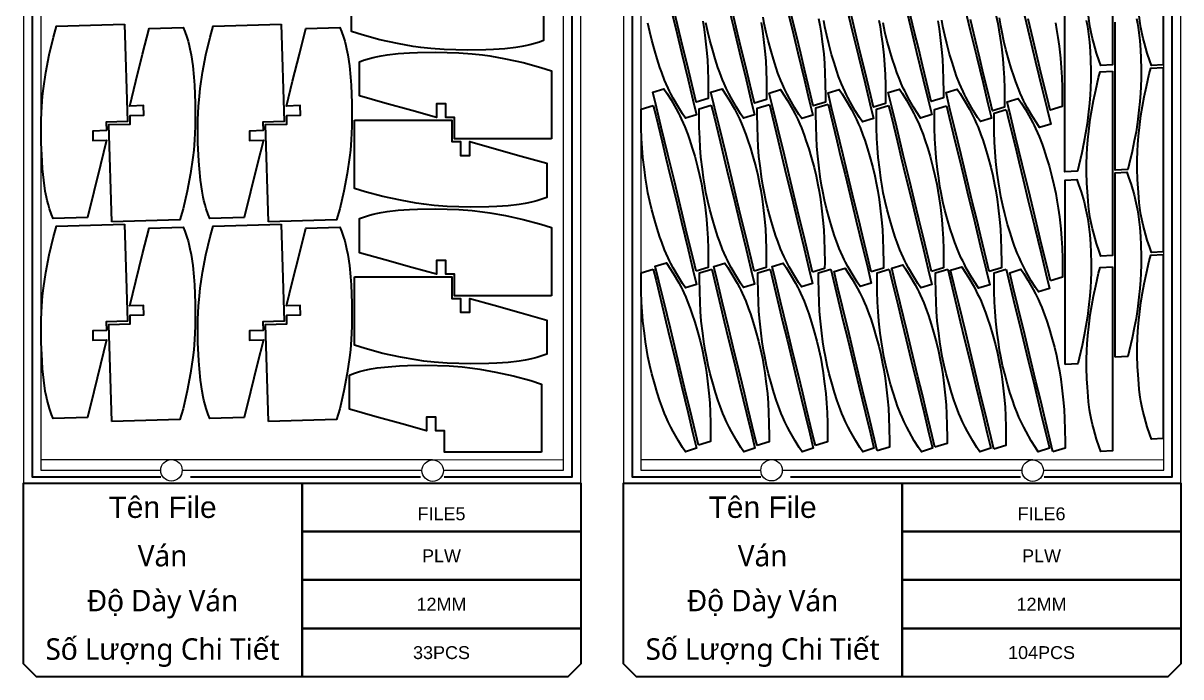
# Model space of a CAD drawing. Header units: millimetres. Extents: x -10628 to 24720, y -21829 to 4032.
# Drawn here: x 13619 to 16320, y -11150 to -9625 of the extents above; entities that cross this region are included whole.
import ezdxf
from ezdxf.enums import TextEntityAlignment as Align
from ezdxf.lldxf.tags import DXFTag

# ---------------------------------------------------------------- set-up
doc = ezdxf.new("R2010")
doc.units = ezdxf.units.MM
doc.layers.add('layer chu', color=7, linetype='Continuous', lineweight=9)
doc.layers.add('layer khung van cnc', color=7, linetype='Continuous', lineweight=25, true_color=0xfbf59b)
doc.layers.add('layer mau', color=7, linetype='Continuous')
doc.styles.add('Text Dim', font='arial.ttf')
tags = doc.linetypes.add('DATTRANHVAKEPVAN', pattern='A,32.156035,-1.521322,["DAT TRÁNH VA CHẠM KẸP VÁN",Text Dim,S=2.23494,R=0,X=0,Y=-0.877209],-47.8264', length=81.503757).pattern_tags.tags
tags[6] = DXFTag(74, 10)
tags = doc.linetypes.add('KVVIENMAY', pattern='A,46.311228,-10.280676,["KV VIỀN MÁY",Text Dim,S=10.028098,R=0,X=0,Y=-4.346144],-100.988212', length=157.580116).pattern_tags.tags
tags[6] = DXFTag(74, 10)

# ---------------------------------------------------------------- blocks, each defined once
blk = doc.blocks.new('khung van cnc')
at = {"color": 2, "linetype": 'DATTRANHVAKEPVAN', "lineweight": 5}
for p, q in [((-1453, -44.4), (-1148, -44.4)), ((-1148, -44.4), (-538.7, -44.4)), ((-539.1, -45.3), (-233, -44.4))]:
    blk.add_line(p, q, dxfattribs=at)
at = {"color": 250, "lineweight": 5}
blk.add_line((-1494.1, -99.4), (-193, -99.4), dxfattribs=at)
at = {"lineweight": 5}
blk.add_lwpolyline([(-193, -99.4), (-193, 2370.6), (-223, 2400.6), (-1463, 2400.6), (-1493, 2370.6), (-1493, -99.4)], close=True, dxfattribs=at)
at = {"color": 1, "linetype": 'KVVIENMAY'}
for points in [[(-511.9, -84.4), (-213, -84.4), (-213, 2370.6), (-228, 2385.6), (-1458, 2385.6), (-1473, 2370.6), (-1473, -84.4), (-1172.8, -84.4)], [(-1104, -84.4), (-567.2, -84.4)]]:
    blk.add_lwpolyline(points, dxfattribs=at)
at = {"lineweight": 5}
for points in [[(-513.5, -69.4), (-233, -69.4), (-233, 2370.6), (-1453, 2370.6), (-1453, -69.4), (-1173, -69.4)], [(-1123, -69.4), (-563.5, -69.4)]]:
    blk.add_lwpolyline(points, dxfattribs=at)
blk.add_lwpolyline([(-843, -551.3), (-1463, -551.3), (-1493, -521.3), (-1493, -99.4), (-843, -99.4)], close=True)
for centre in [(-1148, -69.4), (-538.5, -70.2)]:
    blk.add_circle(centre, 25, dxfattribs=at)
at = {"layer": 'layer mau'}
for points in [[(-843, -99.4), (-193, -99.4), (-193, -212.4), (-843, -212.4)], [(-843, -212.4), (-193, -212.4), (-193, -325.3), (-843, -325.3)], [(-843, -325.3), (-193, -325.3), (-193, -438.3), (-843, -438.3)], [(-843, -438.3), (-193, -438.3), (-193, -521.2), (-223, -551.2), (-843, -551.2)]]:
    blk.add_lwpolyline(points, close=True, dxfattribs=at)
at = {"color": 254, "lineweight": 5, "char_height": 50, "width": 647.53, "attachment_point": 5}
for s, insert in [('{\\fArial|b0|i0|c163|p34;Tên File}', (-1168.8, -155.9)), ('{\\fYu Gothic UI Semilight|b0|i0|c128|p34;Ván}', (-1168.8, -268.9)), ('{\\fYu Gothic UI Semilight|b0|i0|c128|p34;Đ\\fArial|b0|i0|c163|p34;ộ\\fYu Gothic UI Semilight|b0|i0|c128|p34; Dày Ván}', (-1168.8, -381.8)), ('{\\fYu Gothic UI Semilight|b0|i0|c128|p34;S\\fArial|b0|i0|c163|p34;ố\\fYu Gothic UI Semilight|b0|i0|c128|p34; L\\fArial|b0|i0|c163|p34;ượ\\fYu Gothic UI Semilight|b0|i0|c128|p34;ng Chi Ti\\fArial|b0|i0|c163|p34;ế\\fYu Gothic UI Semilight|b0|i0|c128|p34;t}', (-1168.8, -494.8))]:
    blk.add_mtext(s, dxfattribs=dict(at, insert=insert))
at = {"layer": 'layer mau'}
for tag, p in [('ÁGF', (-518, -155.9)), ('TENFILE', (-518, -268.9)), ('TENFILE', (-518, -381.8)), ('TENFILE', (-518, -494.8))]:
    blk.add_attdef(tag, text='', height=30, dxfattribs=at).set_placement(p, align=Align.MIDDLE_CENTER)

msp = doc.modelspace()

# ---------------------------------------------------------------- linework, layer by layer
for points in [[(14833.153, -9585.614), (14833.153, -9665.214), (14823.759, -9668.821), (14810.073, -9673.239), (14800.875, -9675.694), (14790.476, -9678.049), (14782.642, -9679.594), (14768.875, -9681.85), (14743.162, -9684.803), (14716.628, -9686.574), (14698.167, -9687.375), (14655.559, -9688.146), (14600.996, -9686.513), (14570.534, -9684.157), (14546.53, -9681.425), (14528.957, -9678.892), (14492.147, -9672.142), (14451.039, -9663.433), (14409.811, -9652.371), (14384.916, -9644.304), (14384.916, -9485.252)], [(15128.909, -9585.011), (15140.765, -9634.072), (15155.071, -9693.27), (15170.455, -9756.926), (15181.803, -9803.882), (15190.209, -9838.667), (15164.223, -9846.567), (15157.611, -9836.551), (15147.659, -9820.899), (15135.601, -9799.719), (15130.253, -9789.495), (15127.145, -9783.224), (15123.912, -9776.606), (15119.15, -9766.208), (15115.514, -9757.696), (15108.81, -9740.265), (15104.637, -9728.231), (15098.166, -9708.095), (15092.556, -9689.236), (15085.791, -9664.576), (15081.079, -9645.152), (15076.826, -9624.666)], [(15264.255, -9584.693), (15276.112, -9633.754), (15290.418, -9692.951), (15305.801, -9756.608), (15317.149, -9803.563), (15325.555, -9838.349), (15299.569, -9846.249), (15292.957, -9836.232), (15283.005, -9820.581), (15270.947, -9799.4), (15265.599, -9789.177), (15262.491, -9782.905), (15259.258, -9776.287), (15254.496, -9765.889), (15250.86, -9757.377), (15244.156, -9739.947), (15239.983, -9727.913), (15233.512, -9707.777), (15227.902, -9688.918), (15221.137, -9664.257), (15216.425, -9644.834), (15212.172, -9624.348)], [(15400.215, -9586.058), (15412.071, -9635.118), (15426.377, -9694.316), (15441.761, -9757.973), (15453.109, -9804.928), (15461.515, -9839.714), (15435.529, -9847.614), (15428.916, -9837.597), (15418.965, -9821.946), (15406.907, -9800.765), (15401.559, -9790.542), (15398.451, -9784.27), (15395.218, -9777.652), (15390.456, -9767.254), (15386.82, -9758.742), (15380.116, -9741.312), (15375.943, -9729.278), (15369.472, -9709.142), (15363.862, -9690.282), (15357.097, -9665.622), (15352.385, -9646.199), (15348.132, -9625.713), (15345.373, -9610.631)], [(15677.524, -9584.523), (15689.38, -9633.583), (15703.686, -9692.781), (15719.069, -9756.437), (15730.417, -9803.393), (15738.824, -9838.179), (15712.838, -9846.078), (15706.225, -9836.062), (15696.273, -9820.411), (15684.216, -9799.23), (15678.868, -9789.007), (15675.759, -9782.735), (15672.527, -9776.117), (15667.765, -9765.719), (15664.129, -9757.207), (15657.424, -9739.776), (15653.252, -9727.743), (15646.78, -9707.607), (15641.17, -9688.747), (15634.406, -9664.087), (15629.693, -9644.664), (15625.441, -9624.178)], [(16099.245, -9617.819), (16101.43, -9629.045), (16102.963, -9638.173), (16105.383, -9656.691), (16106.61, -9669.368), (16108.167, -9690.461), (16109.188, -9710.111), (16109.967, -9735.67), (16109.982, -9755.657), (16109.301, -9776.569), (16108.438, -9791.877), (16106.824, -9811.212), (16104.735, -9831.513), (16101.318, -9859.379), (16097.801, -9881.692), (16093.85, -9903.237), (16088.787, -9927.545), (16081.899, -9956.941), (16078.694, -9969.919), (16049.333, -9971.62), (16049.337, -9944.446), (16049.345, -9884.17), (16049.35, -9846.284), (16049.356, -9802.872), (16049.363, -9752.399), (16049.371, -9691.497), (16049.38, -9626.008), (16049.387, -9577.7)], [(16160.779, -9572.572), (16160.77, -9638.061), (16160.764, -9686.368), (16160.759, -9722.155), (16133.644, -9723.726), (16129.571, -9712.436), (16123.577, -9694.884), (16116.835, -9671.463), (16114.04, -9660.269), (16112.492, -9653.442), (16110.906, -9646.25), (16108.721, -9635.024), (16107.187, -9625.896), (16104.768, -9607.378)], [(16279.028, -9572.572), (16279.019, -9638.061), (16279.012, -9686.368), (16279.008, -9722.155), (16251.893, -9723.726), (16247.82, -9712.436), (16241.826, -9694.884), (16235.084, -9671.463), (16232.289, -9660.269), (16230.741, -9653.442), (16229.155, -9646.25), (16226.97, -9635.024), (16225.436, -9625.896), (16223.017, -9607.378)], [(15204.594, -9620.29), (15207.57, -9639.462), (15210.311, -9659.686), (15213.539, -9687.575), (15215.365, -9710.089), (15216.588, -9731.96), (15217.381, -9756.776), (15217.595, -9786.968), (15217.53, -9800.336), (15189.391, -9808.89), (15183.008, -9782.476), (15168.849, -9723.887), (15159.949, -9687.061), (15149.752, -9644.863), (15137.896, -9595.802)], [(15340.725, -9623.22), (15343.701, -9642.393), (15346.442, -9662.617), (15349.67, -9690.505), (15351.496, -9713.02), (15352.72, -9734.89), (15353.512, -9759.707), (15353.726, -9789.898), (15353.661, -9803.266), (15325.523, -9811.82), (15319.139, -9785.407), (15304.98, -9726.818), (15296.081, -9689.991), (15285.883, -9647.794), (15274.027, -9598.733)], [(15475.029, -9614.067), (15477.788, -9629.149), (15480.764, -9648.322), (15483.505, -9668.546), (15486.733, -9696.434), (15488.559, -9718.948), (15489.782, -9740.819), (15490.575, -9765.636), (15490.789, -9795.827), (15490.724, -9809.195), (15462.585, -9817.749), (15456.202, -9791.336), (15442.043, -9732.746), (15433.144, -9695.92), (15422.946, -9653.723), (15411.09, -9604.662)], [(15541.651, -9593.683), (15553.508, -9642.743), (15567.814, -9701.941), (15583.197, -9765.598), (15594.545, -9812.553), (15602.951, -9847.339), (15576.966, -9855.239), (15570.353, -9845.222), (15560.401, -9829.571), (15548.344, -9808.39), (15542.996, -9798.167), (15539.887, -9791.895), (15536.654, -9785.277), (15531.893, -9774.879), (15528.256, -9766.367), (15521.552, -9748.937), (15517.38, -9736.903), (15510.908, -9716.767), (15505.298, -9697.908), (15498.533, -9673.247), (15493.821, -9653.824), (15489.568, -9633.338), (15486.809, -9618.256)], [(15615.442, -9617.46), (15618.202, -9632.542), (15621.177, -9651.714), (15623.918, -9671.938), (15627.146, -9699.826), (15628.972, -9722.341), (15630.196, -9744.211), (15630.988, -9769.028), (15631.202, -9799.219), (15631.137, -9812.587), (15602.999, -9821.141), (15596.616, -9794.728), (15582.457, -9736.139), (15573.557, -9699.312), (15563.359, -9657.115), (15551.503, -9608.054)], [(15753.028, -9619.056), (15756.004, -9638.229), (15758.745, -9658.453), (15761.973, -9686.341), (15763.799, -9708.855), (15765.023, -9730.726), (15765.815, -9755.542), (15766.029, -9785.734), (15765.964, -9799.102), (15737.826, -9807.656), (15731.442, -9781.242), (15717.283, -9722.653), (15708.384, -9685.827), (15698.186, -9643.629), (15686.33, -9594.569)], [(15817, -9593.01), (15828.856, -9642.07), (15843.162, -9701.268), (15858.546, -9764.925), (15869.894, -9811.88), (15878.3, -9846.666), (15852.314, -9854.566), (15845.702, -9844.549), (15835.75, -9828.898), (15823.692, -9807.717), (15818.344, -9797.494), (15815.236, -9791.222), (15812.003, -9784.604), (15807.241, -9774.206), (15803.605, -9765.694), (15796.901, -9748.264), (15792.728, -9736.23), (15786.257, -9716.094), (15780.647, -9697.234), (15773.882, -9672.574), (15769.17, -9653.151), (15764.917, -9632.665), (15762.158, -9617.583)], [(15888.654, -9605.056), (15892.907, -9625.542), (15895.666, -9640.624), (15898.642, -9659.797), (15901.383, -9680.021), (15904.611, -9707.909), (15906.437, -9730.423), (15907.661, -9752.294), (15908.453, -9777.11), (15908.667, -9807.302), (15908.602, -9820.67), (15880.463, -9829.224), (15874.08, -9802.81), (15859.921, -9744.221), (15851.022, -9707.395), (15840.824, -9665.197), (15828.968, -9616.137)], [(15955.091, -9606.648), (15966.947, -9655.708), (15981.253, -9714.906), (15996.637, -9778.563), (16007.985, -9825.518), (16016.391, -9860.304), (15990.405, -9868.204), (15983.793, -9858.187), (15973.841, -9842.536), (15961.783, -9821.355), (15956.435, -9811.132), (15953.327, -9804.86), (15950.094, -9798.242), (15945.332, -9787.844), (15941.696, -9779.332), (15934.992, -9761.902), (15930.819, -9749.868), (15924.348, -9729.732), (15918.738, -9710.872), (15911.973, -9686.212), (15907.261, -9666.789), (15903.008, -9646.303), (15900.249, -9631.221), (15897.273, -9612.048)], [(16027.396, -9624.275), (16030.155, -9639.357), (16033.131, -9658.53), (16035.872, -9678.754), (16039.1, -9706.642), (16040.926, -9729.156), (16042.15, -9751.027), (16042.942, -9775.843), (16043.156, -9806.035), (16043.091, -9819.403), (16014.952, -9827.957), (16008.569, -9801.544), (15994.41, -9742.954), (15985.511, -9706.128), (15975.313, -9663.931), (15963.457, -9614.87)], [(16216.896, -9614.262), (16219.081, -9625.488), (16220.614, -9634.616), (16223.034, -9653.134), (16224.261, -9665.812), (16225.819, -9686.905), (16226.839, -9706.554), (16227.618, -9732.114), (16227.634, -9752.101), (16226.952, -9773.012), (16226.089, -9788.32), (16224.475, -9807.655), (16222.386, -9827.957), (16218.969, -9855.822), (16215.452, -9878.135), (16211.501, -9899.681), (16206.438, -9923.988), (16199.55, -9953.384), (16196.345, -9966.363), (16166.985, -9968.063), (16166.988, -9940.89), (16166.997, -9880.614), (16167.002, -9842.727), (16167.008, -9799.315), (16167.015, -9748.842), (16167.023, -9687.94), (16167.032, -9622.451)]]:
    msp.add_lwpolyline(points)
for points in [[(13855.775, -9627.427), (13862.557, -9854.079), (13812.58, -9855.574), (13813.178, -9875.565), (13781.192, -9876.522), (13781.85, -9898.513), (13813.836, -9897.555), (13799.487, -9955.279), (13783.736, -10018.639), (13768.864, -10078.466), (13689.3, -10080.847), (13685.413, -10071.564), (13680.588, -10058.017), (13677.859, -10048.896), (13675.194, -10038.573), (13673.416, -10030.788), (13670.748, -10017.094), (13667.027, -9991.481), (13664.464, -9965.012), (13663.111, -9946.584), (13661.067, -9904.017), (13661.066, -9849.43), (13662.511, -9818.912), (13664.523, -9794.837), (13666.53, -9777.195), (13672.175, -9740.2), (13679.652, -9698.85), (13689.475, -9657.31), (13696.794, -9632.184)], [(13825.756, -10088.237), (13818.975, -9861.586), (13868.952, -9860.09), (13868.354, -9840.099), (13900.34, -9839.142), (13899.682, -9817.152), (13867.696, -9818.109), (13882.045, -9760.386), (13897.796, -9697.026), (13912.668, -9637.198), (13992.232, -9634.818), (13996.119, -9644.1), (14000.944, -9657.647), (14003.673, -9666.768), (14006.338, -9677.092), (14008.116, -9684.877), (14010.784, -9698.57), (14014.505, -9724.183), (14017.068, -9750.652), (14018.421, -9769.081), (14020.465, -9811.647), (14020.466, -9866.234), (14019.021, -9896.753), (14017.009, -9920.828), (14015.002, -9938.469), (14009.357, -9975.465), (14001.88, -10016.815), (13992.057, -10058.354), (13984.738, -10083.48)], [(14221.375, -9627.427), (14228.156, -9854.079), (14178.179, -9855.574), (14178.777, -9875.565), (14146.791, -9876.522), (14147.449, -9898.513), (14179.435, -9897.555), (14165.086, -9955.279), (14149.336, -10018.639), (14134.464, -10078.466), (14054.899, -10080.847), (14051.012, -10071.564), (14046.187, -10058.017), (14043.458, -10048.896), (14040.793, -10038.573), (14039.015, -10030.788), (14036.348, -10017.094), (14032.627, -9991.481), (14030.063, -9965.012), (14028.71, -9946.584), (14026.666, -9904.017), (14026.666, -9849.43), (14028.11, -9818.912), (14030.122, -9794.837), (14032.129, -9777.195), (14037.775, -9740.2), (14045.251, -9698.85), (14055.074, -9657.31), (14062.394, -9632.184)], [(14191.356, -10088.237), (14184.574, -9861.586), (14234.552, -9860.09), (14233.953, -9840.099), (14265.939, -9839.142), (14265.281, -9817.152), (14233.296, -9818.109), (14247.645, -9760.386), (14263.395, -9697.026), (14278.267, -9637.198), (14357.831, -9634.818), (14361.718, -9644.1), (14366.543, -9657.647), (14369.272, -9666.768), (14371.937, -9677.092), (14373.716, -9684.877), (14376.383, -9698.57), (14380.104, -9724.183), (14382.667, -9750.652), (14384.02, -9769.081), (14386.065, -9811.647), (14386.065, -9866.234), (14384.62, -9896.753), (14382.608, -9920.828), (14380.601, -9938.469), (14374.956, -9975.465), (14367.479, -10016.815), (14357.656, -10058.354), (14350.337, -10083.48)], [(14851.971, -9895.022), (14625.218, -9895.022), (14625.218, -9845.022), (14605.218, -9845.022), (14605.218, -9813.022), (14583.218, -9813.022), (14583.218, -9845.022), (14525.95, -9828.953), (14463.089, -9811.314), (14403.733, -9794.66), (14403.733, -9715.06), (14413.128, -9711.452), (14426.813, -9707.035), (14436.012, -9704.579), (14446.41, -9702.224), (14454.245, -9700.68), (14468.012, -9698.423), (14493.725, -9695.47), (14520.259, -9693.7), (14538.719, -9692.898), (14581.328, -9692.128), (14635.891, -9693.76), (14666.353, -9696.117), (14690.357, -9698.848), (14707.93, -9701.382), (14744.74, -9708.131), (14785.848, -9716.841), (14827.075, -9727.902), (14851.971, -9735.969)], [(16160.816, -9736.801), (16160.812, -9763.975), (16160.804, -9824.25), (16160.799, -9862.137), (16160.793, -9905.549), (16160.786, -9956.022), (16160.778, -10016.924), (16160.769, -10082.413), (16160.762, -10130.72), (16160.757, -10166.507), (16133.643, -10168.078), (16129.57, -10156.788), (16123.576, -10139.236), (16116.834, -10115.815), (16114.038, -10104.621), (16112.491, -10097.794), (16110.905, -10090.602), (16108.72, -10079.376), (16107.186, -10070.248), (16104.767, -10051.73), (16103.539, -10039.052), (16101.982, -10017.96), (16100.961, -9998.31), (16100.182, -9972.751), (16100.167, -9952.764), (16100.849, -9931.852), (16101.711, -9916.544), (16103.325, -9897.209), (16105.414, -9876.908), (16108.832, -9849.042), (16112.349, -9826.729), (16116.3, -9805.184), (16121.362, -9780.876), (16128.25, -9751.48), (16131.455, -9738.502)], [(16279.066, -9728.362), (16279.062, -9755.536), (16279.054, -9815.812), (16279.049, -9853.698), (16279.043, -9897.111), (16279.036, -9947.584), (16279.028, -10008.485), (16279.019, -10073.975), (16279.012, -10122.282), (16279.008, -10158.069), (16251.893, -10159.64), (16247.82, -10148.35), (16241.826, -10130.798), (16235.084, -10107.377), (16232.289, -10096.183), (16230.741, -10089.356), (16229.155, -10082.163), (16226.97, -10070.938), (16225.436, -10061.81), (16223.017, -10043.291), (16221.789, -10030.614), (16220.232, -10009.521), (16219.212, -9989.871), (16218.433, -9964.312), (16218.417, -9944.325), (16219.099, -9923.414), (16219.962, -9908.106), (16221.575, -9888.771), (16223.664, -9868.469), (16227.082, -9840.603), (16230.599, -9818.291), (16234.55, -9796.745), (16239.612, -9772.438), (16246.5, -9743.042), (16249.705, -9730.063)], [(15189.115, -10203.6), (15182.731, -10177.187), (15168.572, -10118.597), (15159.673, -10081.771), (15149.475, -10039.573), (15137.619, -9990.513), (15123.313, -9931.315), (15107.929, -9867.659), (15096.582, -9820.703), (15088.175, -9785.917), (15114.161, -9778.018), (15120.774, -9788.034), (15130.725, -9803.685), (15142.783, -9824.866), (15148.131, -9835.089), (15151.239, -9841.361), (15154.472, -9847.979), (15159.234, -9858.377), (15162.87, -9866.889), (15169.574, -9884.32), (15173.747, -9896.353), (15180.218, -9916.489), (15185.828, -9935.349), (15192.593, -9960.009), (15197.305, -9979.432), (15201.558, -9999.918), (15204.317, -10015), (15207.293, -10034.173), (15210.034, -10054.397), (15213.262, -10082.285), (15215.088, -10104.799), (15216.312, -10126.67), (15217.104, -10151.486), (15217.318, -10181.678), (15217.253, -10195.046)], [(15324.737, -10203.768), (15318.354, -10177.354), (15304.195, -10118.765), (15295.296, -10081.939), (15285.098, -10039.741), (15273.242, -9990.681), (15258.936, -9931.483), (15243.552, -9867.826), (15232.204, -9820.871), (15223.798, -9786.085), (15249.784, -9778.185), (15256.397, -9788.202), (15266.348, -9803.853), (15278.406, -9825.034), (15283.754, -9835.257), (15286.862, -9841.529), (15290.095, -9848.147), (15294.857, -9858.545), (15298.493, -9867.057), (15305.197, -9884.487), (15309.37, -9896.521), (15315.841, -9916.657), (15321.451, -9935.517), (15328.216, -9960.177), (15332.928, -9979.6), (15337.181, -10000.086), (15339.94, -10015.168), (15342.916, -10034.341), (15345.657, -10054.565), (15348.885, -10082.453), (15350.711, -10104.967), (15351.935, -10126.838), (15352.727, -10151.654), (15352.941, -10181.846), (15352.876, -10195.214)], [(15460.86, -10205.418), (15454.477, -10179.005), (15440.318, -10120.415), (15431.418, -10083.589), (15421.22, -10041.391), (15409.364, -9992.331), (15395.058, -9933.133), (15379.674, -9869.477), (15368.327, -9822.521), (15359.92, -9787.735), (15385.906, -9779.836), (15392.519, -9789.852), (15402.47, -9805.504), (15414.528, -9826.684), (15419.876, -9836.907), (15422.985, -9843.179), (15426.217, -9849.797), (15430.979, -9860.195), (15434.615, -9868.707), (15441.319, -9886.138), (15445.492, -9898.171), (15451.963, -9918.307), (15457.574, -9937.167), (15464.338, -9961.827), (15469.051, -9981.25), (15473.303, -10001.736), (15476.062, -10016.818), (15479.038, -10035.991), (15481.779, -10056.215), (15485.007, -10084.103), (15486.833, -10106.617), (15488.057, -10128.488), (15488.849, -10153.304), (15489.063, -10183.496), (15488.998, -10196.864)], [(15597.879, -10205.285), (15591.496, -10178.872), (15577.337, -10120.282), (15568.438, -10083.456), (15558.24, -10041.259), (15546.384, -9992.198), (15532.078, -9933), (15516.694, -9869.344), (15505.346, -9822.388), (15496.94, -9787.602), (15522.926, -9779.703), (15529.539, -9789.719), (15539.49, -9805.371), (15551.548, -9826.551), (15556.896, -9836.774), (15560.004, -9843.046), (15563.237, -9849.664), (15567.999, -9860.062), (15571.635, -9868.574), (15578.339, -9886.005), (15582.512, -9898.039), (15588.983, -9918.174), (15594.593, -9937.034), (15601.358, -9961.694), (15606.07, -9981.118), (15610.323, -10001.603), (15613.082, -10016.685), (15616.058, -10035.858), (15618.799, -10056.082), (15622.027, -10083.97), (15623.853, -10106.484), (15625.077, -10128.355), (15625.869, -10153.171), (15626.083, -10183.363), (15626.018, -10196.731)], [(15738.26, -10204.044), (15731.877, -10177.631), (15717.718, -10119.042), (15708.818, -10082.215), (15698.62, -10040.018), (15686.764, -9990.957), (15672.458, -9931.759), (15657.075, -9868.103), (15645.727, -9821.147), (15637.321, -9786.361), (15663.306, -9778.462), (15669.919, -9788.478), (15679.871, -9804.13), (15691.928, -9825.31), (15697.276, -9835.533), (15700.385, -9841.805), (15703.617, -9848.423), (15708.379, -9858.821), (15712.015, -9867.333), (15718.72, -9884.764), (15722.892, -9896.798), (15729.364, -9916.933), (15734.974, -9935.793), (15741.738, -9960.453), (15746.451, -9979.877), (15750.703, -10000.363), (15753.463, -10015.444), (15756.439, -10034.617), (15759.18, -10054.841), (15762.407, -10082.729), (15764.233, -10105.243), (15765.457, -10127.114), (15766.249, -10151.931), (15766.463, -10182.122), (15766.399, -10195.49)], [(15873.174, -10204.517), (15866.791, -10178.104), (15852.632, -10119.515), (15843.733, -10082.688), (15833.535, -10040.491), (15821.679, -9991.43), (15807.373, -9932.232), (15791.989, -9868.576), (15780.641, -9821.62), (15772.235, -9786.835), (15798.221, -9778.935), (15804.833, -9788.951), (15814.785, -9804.603), (15826.843, -9825.783), (15832.191, -9836.007), (15835.299, -9842.278), (15838.532, -9848.896), (15843.294, -9859.294), (15846.93, -9867.806), (15853.634, -9885.237), (15857.807, -9897.271), (15864.278, -9917.407), (15869.888, -9936.266), (15876.653, -9960.926), (15881.365, -9980.35), (15885.618, -10000.836), (15888.377, -10015.917), (15891.353, -10035.09), (15894.094, -10055.314), (15897.322, -10083.202), (15899.148, -10105.717), (15900.371, -10127.587), (15901.164, -10152.404), (15901.378, -10182.595), (15901.313, -10195.963)], [(16015.812, -10226.142), (16009.429, -10199.728), (15995.27, -10141.139), (15986.37, -10104.313), (15976.172, -10062.115), (15964.316, -10013.055), (15950.01, -9953.857), (15934.626, -9890.2), (15923.279, -9843.245), (15914.872, -9808.459), (15940.858, -9800.559), (15947.471, -9810.576), (15957.423, -9826.227), (15969.48, -9847.408), (15974.828, -9857.631), (15977.937, -9863.903), (15981.169, -9870.521), (15985.931, -9880.919), (15989.567, -9889.431), (15996.271, -9906.861), (16000.444, -9918.895), (16006.915, -9939.031), (16012.526, -9957.891), (16019.29, -9982.551), (16024.003, -10001.974), (16028.255, -10022.46), (16031.015, -10037.542), (16033.99, -10056.715), (16036.732, -10076.939), (16039.959, -10104.827), (16041.785, -10127.341), (16043.009, -10149.212), (16043.801, -10174.028), (16044.015, -10204.22), (16043.95, -10217.588)], [(15089.27, -9816.84), (15095.653, -9843.254), (15109.812, -9901.843), (15118.711, -9938.669), (15128.909, -9980.867), (15140.765, -10029.928), (15155.071, -10089.125), (15170.455, -10152.782), (15181.803, -10199.738), (15190.209, -10234.523), (15164.223, -10242.423), (15157.611, -10232.407), (15147.659, -10216.755), (15135.601, -10195.575), (15130.253, -10185.351), (15127.145, -10179.079), (15123.912, -10172.461), (15119.15, -10162.063), (15115.514, -10153.551), (15108.81, -10136.121), (15104.637, -10124.087), (15098.166, -10103.951), (15092.556, -10085.092), (15085.791, -10060.432), (15081.079, -10041.008), (15076.826, -10020.522), (15074.067, -10005.44), (15071.091, -9986.268), (15068.35, -9966.044), (15065.122, -9938.155), (15063.296, -9915.641), (15062.073, -9893.77), (15061.28, -9868.954), (15061.066, -9838.762), (15061.131, -9825.394)], [(15224.616, -9815.863), (15230.999, -9842.276), (15245.158, -9900.866), (15254.058, -9937.692), (15264.255, -9979.889), (15276.112, -10028.95), (15290.418, -10088.148), (15305.801, -10151.804), (15317.149, -10198.76), (15325.555, -10233.546), (15299.569, -10241.445), (15292.957, -10231.429), (15283.005, -10215.777), (15270.947, -10194.597), (15265.599, -10184.374), (15262.491, -10178.102), (15259.258, -10171.484), (15254.496, -10161.086), (15250.86, -10152.574), (15244.156, -10135.143), (15239.983, -10123.109), (15233.512, -10102.974), (15227.902, -10084.114), (15221.137, -10059.454), (15216.425, -10040.03), (15212.172, -10019.545), (15209.413, -10004.463), (15206.437, -9985.29), (15203.696, -9965.066), (15200.468, -9937.178), (15198.642, -9914.664), (15197.419, -9892.793), (15196.626, -9867.976), (15196.412, -9837.785), (15196.477, -9824.417)], [(15359.953, -9814.264), (15366.336, -9840.677), (15380.495, -9899.267), (15389.395, -9936.093), (15399.592, -9978.291), (15411.449, -10027.351), (15425.755, -10086.549), (15441.138, -10150.205), (15452.486, -10197.161), (15460.892, -10231.947), (15434.907, -10239.846), (15428.294, -10229.83), (15418.342, -10214.179), (15406.285, -10192.998), (15400.937, -10182.775), (15397.828, -10176.503), (15394.595, -10169.885), (15389.833, -10159.487), (15386.197, -10150.975), (15379.493, -10133.544), (15375.321, -10121.511), (15368.849, -10101.375), (15363.239, -10082.515), (15356.474, -10057.855), (15351.762, -10038.432), (15347.509, -10017.946), (15344.75, -10002.864), (15341.774, -9983.691), (15339.033, -9963.467), (15335.805, -9935.579), (15333.979, -9913.065), (15332.756, -9891.194), (15331.964, -9866.378), (15331.75, -9836.186), (15331.814, -9822.818)], [(15496.893, -9813.8), (15503.276, -9840.213), (15517.435, -9898.803), (15526.334, -9935.629), (15536.532, -9977.827), (15548.388, -10026.887), (15562.694, -10086.085), (15578.078, -10149.741), (15589.426, -10196.697), (15597.832, -10231.483), (15571.846, -10239.382), (15565.233, -10229.366), (15555.282, -10213.714), (15543.224, -10192.534), (15537.876, -10182.311), (15534.768, -10176.039), (15531.535, -10169.421), (15526.773, -10159.023), (15523.137, -10150.511), (15516.433, -10133.08), (15512.26, -10121.047), (15505.789, -10100.911), (15500.179, -10082.051), (15493.414, -10057.391), (15488.702, -10037.968), (15484.449, -10017.482), (15481.69, -10002.4), (15478.714, -9983.227), (15475.973, -9963.003), (15472.745, -9935.115), (15470.919, -9912.601), (15469.696, -9890.73), (15468.903, -9865.914), (15468.689, -9835.722), (15468.754, -9822.354)], [(15638.318, -9816.884), (15644.702, -9843.298), (15658.861, -9901.887), (15667.76, -9938.713), (15677.958, -9980.911), (15689.814, -10029.972), (15704.12, -10089.169), (15719.504, -10152.826), (15730.851, -10199.782), (15739.258, -10234.567), (15713.272, -10242.467), (15706.659, -10232.451), (15696.708, -10216.799), (15684.65, -10195.619), (15679.302, -10185.395), (15676.193, -10179.123), (15672.961, -10172.505), (15668.199, -10162.108), (15664.563, -10153.596), (15657.859, -10136.165), (15653.686, -10124.131), (15647.215, -10103.995), (15641.604, -10085.136), (15634.84, -10060.476), (15630.127, -10041.052), (15625.875, -10020.566), (15623.116, -10005.484), (15620.14, -9986.312), (15617.399, -9966.088), (15614.171, -9938.199), (15612.345, -9915.685), (15611.121, -9893.815), (15610.329, -9868.998), (15610.115, -9838.807), (15610.18, -9825.439)], [(15773.233, -9817.358), (15779.616, -9843.771), (15793.775, -9902.36), (15802.675, -9939.187), (15812.872, -9981.384), (15824.729, -10030.445), (15839.035, -10089.642), (15854.418, -10153.299), (15865.766, -10200.255), (15874.172, -10235.04), (15848.186, -10242.94), (15841.574, -10232.924), (15831.622, -10217.272), (15819.564, -10196.092), (15814.216, -10185.868), (15811.108, -10179.596), (15807.875, -10172.978), (15803.113, -10162.581), (15799.477, -10154.069), (15792.773, -10136.638), (15788.6, -10124.604), (15782.129, -10104.468), (15776.519, -10085.609), (15769.754, -10060.949), (15765.042, -10041.525), (15760.789, -10021.039), (15758.03, -10005.957), (15755.054, -9986.785), (15752.313, -9966.561), (15749.085, -9938.673), (15747.259, -9916.158), (15746.036, -9894.288), (15745.244, -9869.471), (15745.029, -9839.28), (15745.094, -9825.912)], [(15912.709, -9825.901), (15919.092, -9852.315), (15933.251, -9910.904), (15942.151, -9947.73), (15952.349, -9989.928), (15964.205, -10038.988), (15978.511, -10098.186), (15993.895, -10161.843), (16005.242, -10208.798), (16013.649, -10243.584), (15987.663, -10251.484), (15981.05, -10241.467), (15971.099, -10225.816), (15959.041, -10204.635), (15953.693, -10194.412), (15950.584, -10188.14), (15947.352, -10181.522), (15942.59, -10171.124), (15938.954, -10162.612), (15932.25, -10145.182), (15928.077, -10133.148), (15921.606, -10113.012), (15915.995, -10094.153), (15909.231, -10069.492), (15904.518, -10050.069), (15900.266, -10029.583), (15897.506, -10014.501), (15894.531, -9995.328), (15891.79, -9975.104), (15888.562, -9947.216), (15886.736, -9924.702), (15885.512, -9902.831), (15884.72, -9878.015), (15884.506, -9847.823), (15884.571, -9834.455)], [(14392.265, -9851.234), (14619.018, -9851.234), (14619.018, -9901.234), (14639.018, -9901.234), (14639.018, -9933.234), (14661.018, -9933.234), (14661.018, -9901.234), (14718.286, -9917.303), (14781.147, -9934.942), (14840.503, -9951.596), (14840.503, -10031.196), (14831.108, -10034.804), (14817.423, -10039.221), (14808.224, -10041.677), (14797.826, -10044.032), (14789.991, -10045.576), (14776.224, -10047.833), (14750.511, -10050.786), (14723.977, -10052.556), (14705.517, -10053.358), (14662.908, -10054.128), (14608.345, -10052.496), (14577.883, -10050.139), (14553.879, -10047.408), (14536.306, -10044.874), (14499.496, -10038.125), (14458.388, -10029.415), (14417.161, -10018.354), (14392.265, -10010.287)], [(16050.186, -10421.053), (16050.189, -10393.879), (16050.198, -10333.603), (16050.203, -10295.717), (16050.209, -10252.304), (16050.216, -10201.831), (16050.224, -10140.93), (16050.233, -10075.441), (16050.239, -10027.133), (16050.244, -9991.346), (16077.359, -9989.776), (16081.432, -10001.065), (16087.426, -10018.618), (16094.168, -10042.039), (16096.963, -10053.233), (16098.511, -10060.059), (16100.097, -10067.252), (16102.282, -10078.477), (16103.816, -10087.606), (16106.235, -10106.124), (16107.463, -10118.801), (16109.02, -10139.894), (16110.04, -10159.544), (16110.819, -10185.103), (16110.835, -10205.09), (16110.153, -10226.002), (16109.29, -10241.309), (16107.676, -10260.644), (16105.587, -10280.946), (16102.17, -10308.812), (16098.653, -10331.124), (16094.702, -10352.67), (16089.639, -10376.978), (16082.751, -10406.374), (16079.546, -10419.352)], [(16166.985, -10403.977), (16166.988, -10376.803), (16166.997, -10316.527), (16167.002, -10278.641), (16167.008, -10235.228), (16167.015, -10184.756), (16167.023, -10123.854), (16167.032, -10058.365), (16167.038, -10010.057), (16167.043, -9974.27), (16194.158, -9972.7), (16198.231, -9983.99), (16204.225, -10001.542), (16210.967, -10024.963), (16213.762, -10036.157), (16215.31, -10042.983), (16216.896, -10050.176), (16219.081, -10061.402), (16220.614, -10070.53), (16223.034, -10089.048), (16224.261, -10101.725), (16225.819, -10122.818), (16226.839, -10142.468), (16227.618, -10168.027), (16227.634, -10188.014), (16226.952, -10208.926), (16226.089, -10224.234), (16224.475, -10243.568), (16222.386, -10263.87), (16218.969, -10291.736), (16215.452, -10314.048), (16211.501, -10335.594), (16206.438, -10359.902), (16199.55, -10389.298), (16196.345, -10402.276)], [(14851.971, -10260.785), (14625.218, -10260.785), (14625.218, -10210.785), (14605.218, -10210.785), (14605.218, -10178.785), (14583.218, -10178.785), (14583.218, -10210.785), (14525.95, -10194.716), (14463.089, -10177.077), (14403.733, -10160.423), (14403.733, -10080.823), (14413.128, -10077.215), (14426.813, -10072.798), (14436.012, -10070.342), (14446.41, -10067.987), (14454.245, -10066.443), (14468.012, -10064.186), (14493.725, -10061.233), (14520.259, -10059.462), (14538.719, -10058.661), (14581.328, -10057.891), (14635.891, -10059.523), (14666.353, -10061.88), (14690.357, -10064.611), (14707.93, -10067.145), (14744.74, -10073.894), (14785.848, -10082.604), (14827.075, -10093.665), (14851.971, -10101.732)], [(13855.775, -10093.542), (13862.557, -10320.194), (13812.58, -10321.689), (13813.178, -10341.68), (13781.192, -10342.637), (13781.85, -10364.627), (13813.836, -10363.67), (13799.487, -10421.393), (13783.736, -10484.754), (13768.864, -10544.581), (13689.3, -10546.962), (13685.413, -10537.679), (13680.588, -10524.132), (13677.859, -10515.011), (13675.194, -10504.687), (13673.416, -10496.902), (13670.748, -10483.209), (13667.027, -10457.596), (13664.464, -10431.127), (13663.111, -10412.699), (13661.067, -10370.132), (13661.066, -10315.545), (13662.511, -10285.026), (13664.523, -10260.951), (13666.53, -10243.31), (13672.175, -10206.314), (13679.652, -10164.965), (13689.475, -10123.425), (13696.794, -10098.299)], [(13825.756, -10554.352), (13818.975, -10327.7), (13868.952, -10326.205), (13868.354, -10306.214), (13900.34, -10305.257), (13899.682, -10283.267), (13867.696, -10284.224), (13882.045, -10226.5), (13897.796, -10163.14), (13912.668, -10103.313), (13992.232, -10100.932), (13996.119, -10110.215), (14000.944, -10123.762), (14003.673, -10132.883), (14006.338, -10143.207), (14008.116, -10150.992), (14010.784, -10164.685), (14014.505, -10190.298), (14017.068, -10216.767), (14018.421, -10235.195), (14020.465, -10277.762), (14020.466, -10332.349), (14019.021, -10362.868), (14017.009, -10386.943), (14015.002, -10404.584), (14009.357, -10441.579), (14001.88, -10482.929), (13992.057, -10524.469), (13984.738, -10549.595)], [(14221.375, -10093.542), (14228.156, -10320.194), (14178.179, -10321.689), (14178.777, -10341.68), (14146.791, -10342.637), (14147.449, -10364.627), (14179.435, -10363.67), (14165.086, -10421.393), (14149.336, -10484.754), (14134.464, -10544.581), (14054.899, -10546.962), (14051.012, -10537.679), (14046.187, -10524.132), (14043.458, -10515.011), (14040.793, -10504.687), (14039.015, -10496.902), (14036.348, -10483.209), (14032.627, -10457.596), (14030.063, -10431.127), (14028.71, -10412.699), (14026.666, -10370.132), (14026.666, -10315.545), (14028.11, -10285.026), (14030.122, -10260.951), (14032.129, -10243.31), (14037.775, -10206.314), (14045.251, -10164.965), (14055.074, -10123.425), (14062.394, -10098.299)], [(14191.356, -10554.352), (14184.574, -10327.7), (14234.552, -10326.205), (14233.953, -10306.214), (14265.939, -10305.257), (14265.281, -10283.267), (14233.296, -10284.224), (14247.645, -10226.5), (14263.395, -10163.14), (14278.267, -10103.313), (14357.831, -10100.932), (14361.718, -10110.215), (14366.543, -10123.762), (14369.272, -10132.883), (14371.937, -10143.207), (14373.716, -10150.992), (14376.383, -10164.685), (14380.104, -10190.298), (14382.667, -10216.767), (14384.02, -10235.195), (14386.065, -10277.762), (14386.065, -10332.349), (14384.62, -10362.868), (14382.608, -10386.943), (14380.601, -10404.584), (14374.956, -10441.579), (14367.479, -10482.929), (14357.656, -10524.469), (14350.337, -10549.595)], [(16279.066, -10164.276), (16279.062, -10191.45), (16279.054, -10251.726), (16279.049, -10289.612), (16279.043, -10333.024), (16279.036, -10383.497), (16279.028, -10444.399), (16279.019, -10509.888), (16279.012, -10558.195), (16279.008, -10593.982), (16251.893, -10595.553), (16247.82, -10584.263), (16241.826, -10566.711), (16235.084, -10543.29), (16232.289, -10532.096), (16230.741, -10525.269), (16229.155, -10518.077), (16226.97, -10506.851), (16225.436, -10497.723), (16223.017, -10479.205), (16221.789, -10466.527), (16220.232, -10445.435), (16219.212, -10425.785), (16218.433, -10400.226), (16218.417, -10380.239), (16219.099, -10359.327), (16219.962, -10344.019), (16221.575, -10324.684), (16223.664, -10304.383), (16227.082, -10276.517), (16230.599, -10254.204), (16234.55, -10232.659), (16239.612, -10208.351), (16246.5, -10178.955), (16249.705, -10165.977)], [(15089.27, -10199.044), (15095.653, -10225.457), (15109.812, -10284.046), (15118.711, -10320.873), (15128.909, -10363.07), (15140.765, -10412.131), (15155.071, -10471.328), (15170.455, -10534.985), (15181.803, -10581.941), (15190.209, -10616.726), (15164.223, -10624.626), (15157.611, -10614.61), (15147.659, -10598.958), (15135.601, -10577.778), (15130.253, -10567.554), (15127.145, -10561.282), (15123.912, -10554.664), (15119.15, -10544.267), (15115.514, -10535.755), (15108.81, -10518.324), (15104.637, -10506.29), (15098.166, -10486.154), (15092.556, -10467.295), (15085.791, -10442.635), (15081.079, -10423.211), (15076.826, -10402.725), (15074.067, -10387.643), (15071.091, -10368.471), (15068.35, -10348.247), (15065.122, -10320.359), (15063.296, -10297.844), (15062.073, -10275.974), (15061.28, -10251.157), (15061.066, -10220.966), (15061.131, -10207.598)], [(15194.848, -10609.526), (15188.464, -10583.113), (15174.305, -10524.524), (15165.406, -10487.697), (15155.208, -10445.5), (15143.352, -10396.439), (15129.046, -10337.241), (15113.662, -10273.585), (15102.315, -10226.629), (15093.908, -10191.843), (15119.894, -10183.944), (15126.507, -10193.96), (15136.458, -10209.612), (15148.516, -10230.792), (15153.864, -10241.015), (15156.972, -10247.287), (15160.205, -10253.905), (15164.967, -10264.303), (15168.603, -10272.815), (15175.307, -10290.246), (15179.48, -10302.28), (15185.951, -10322.415), (15191.561, -10341.275), (15198.326, -10365.935), (15203.039, -10385.359), (15207.291, -10405.845), (15210.05, -10420.926), (15213.026, -10440.099), (15215.767, -10460.323), (15218.995, -10488.211), (15220.821, -10510.725), (15222.045, -10532.596), (15222.837, -10557.413), (15223.051, -10587.604), (15222.986, -10600.972)], [(15225.419, -10199.044), (15231.802, -10225.457), (15245.961, -10284.046), (15254.861, -10320.873), (15265.059, -10363.07), (15276.915, -10412.131), (15291.221, -10471.328), (15306.604, -10534.985), (15317.952, -10581.941), (15326.359, -10616.726), (15300.373, -10624.626), (15293.76, -10614.61), (15283.808, -10598.958), (15271.751, -10577.778), (15266.403, -10567.554), (15263.294, -10561.282), (15260.062, -10554.664), (15255.3, -10544.267), (15251.664, -10535.755), (15244.959, -10518.324), (15240.787, -10506.29), (15234.316, -10486.154), (15228.705, -10467.295), (15221.941, -10442.635), (15217.228, -10423.211), (15212.976, -10402.725), (15210.216, -10387.643), (15207.241, -10368.471), (15204.499, -10348.247), (15201.272, -10320.359), (15199.446, -10297.844), (15198.222, -10275.974), (15197.43, -10251.157), (15197.216, -10220.966), (15197.281, -10207.598)], [(15331.179, -10610.279), (15324.796, -10583.866), (15310.637, -10525.277), (15301.737, -10488.45), (15291.539, -10446.253), (15279.683, -10397.192), (15265.377, -10337.995), (15249.994, -10274.338), (15238.646, -10227.382), (15230.24, -10192.597), (15256.225, -10184.697), (15262.838, -10194.713), (15272.79, -10210.365), (15284.847, -10231.545), (15290.195, -10241.769), (15293.304, -10248.041), (15296.536, -10254.659), (15301.298, -10265.056), (15304.934, -10273.568), (15311.639, -10290.999), (15315.811, -10303.033), (15322.283, -10323.169), (15327.893, -10342.028), (15334.657, -10366.688), (15339.37, -10386.112), (15343.622, -10406.598), (15346.382, -10421.68), (15349.358, -10440.852), (15352.099, -10461.076), (15355.326, -10488.964), (15357.152, -10511.479), (15358.376, -10533.349), (15359.168, -10558.166), (15359.382, -10588.357), (15359.318, -10601.725)], [(15361.594, -10199.044), (15367.977, -10225.457), (15382.136, -10284.046), (15391.036, -10320.873), (15401.234, -10363.07), (15413.09, -10412.131), (15427.396, -10471.328), (15442.78, -10534.985), (15454.127, -10581.941), (15462.534, -10616.726), (15436.548, -10624.626), (15429.935, -10614.61), (15419.984, -10598.958), (15407.926, -10577.778), (15402.578, -10567.554), (15399.469, -10561.282), (15396.237, -10554.664), (15391.475, -10544.267), (15387.839, -10535.755), (15381.135, -10518.324), (15376.962, -10506.29), (15370.491, -10486.154), (15364.88, -10467.295), (15358.116, -10442.635), (15353.403, -10423.211), (15349.151, -10402.725), (15346.391, -10387.643), (15343.416, -10368.471), (15340.675, -10348.247), (15337.447, -10320.359), (15335.621, -10297.844), (15334.397, -10275.974), (15333.605, -10251.157), (15333.391, -10220.966), (15333.456, -10207.598)], [(15467.301, -10610.059), (15460.918, -10583.646), (15446.759, -10525.057), (15437.859, -10488.23), (15427.661, -10446.033), (15415.805, -10396.972), (15401.499, -10337.774), (15386.115, -10274.118), (15374.768, -10227.162), (15366.361, -10192.377), (15392.347, -10184.477), (15398.96, -10194.493), (15408.912, -10210.145), (15420.969, -10231.325), (15426.317, -10241.549), (15429.426, -10247.82), (15432.658, -10254.438), (15437.42, -10264.836), (15441.056, -10273.348), (15447.76, -10290.779), (15451.933, -10302.813), (15458.404, -10322.949), (15464.015, -10341.808), (15470.779, -10366.468), (15475.492, -10385.892), (15479.744, -10406.378), (15482.504, -10421.459), (15485.479, -10440.632), (15488.221, -10460.856), (15491.448, -10488.744), (15493.274, -10511.259), (15494.498, -10533.129), (15495.29, -10557.946), (15495.504, -10588.137), (15495.439, -10601.505)], [(15503.145, -10199.044), (15509.528, -10225.457), (15523.687, -10284.046), (15532.587, -10320.873), (15542.784, -10363.07), (15554.641, -10412.131), (15568.947, -10471.328), (15584.33, -10534.985), (15595.678, -10581.941), (15604.084, -10616.726), (15578.099, -10624.626), (15571.486, -10614.61), (15561.534, -10598.958), (15549.476, -10577.778), (15544.129, -10567.554), (15541.02, -10561.282), (15537.787, -10554.664), (15533.025, -10544.267), (15529.389, -10535.755), (15522.685, -10518.324), (15518.513, -10506.29), (15512.041, -10486.154), (15506.431, -10467.295), (15499.666, -10442.635), (15494.954, -10423.211), (15490.701, -10402.725), (15487.942, -10387.643), (15484.966, -10368.471), (15482.225, -10348.247), (15478.997, -10320.359), (15477.171, -10297.844), (15475.948, -10275.974), (15475.156, -10251.157), (15474.941, -10220.966), (15475.006, -10207.598)], [(15611.793, -10622.23), (15605.41, -10595.816), (15591.251, -10537.227), (15582.351, -10500.401), (15572.153, -10458.203), (15560.297, -10409.143), (15545.991, -10349.945), (15530.607, -10286.288), (15519.26, -10239.333), (15510.853, -10204.547), (15536.839, -10196.647), (15543.452, -10206.664), (15553.403, -10222.315), (15565.461, -10243.496), (15570.809, -10253.719), (15573.918, -10259.991), (15577.15, -10266.609), (15581.912, -10277.007), (15585.548, -10285.519), (15592.252, -10302.949), (15596.425, -10314.983), (15602.896, -10335.119), (15608.507, -10353.979), (15615.271, -10378.639), (15619.984, -10398.062), (15624.236, -10418.548), (15626.996, -10433.63), (15629.971, -10452.803), (15632.712, -10473.027), (15635.94, -10500.915), (15637.766, -10523.429), (15638.99, -10545.3), (15639.782, -10570.116), (15639.996, -10600.308), (15639.931, -10613.676)], [(15639.727, -10199.044), (15646.11, -10225.457), (15660.269, -10284.046), (15669.169, -10320.873), (15679.367, -10363.07), (15691.223, -10412.131), (15705.529, -10471.328), (15720.913, -10534.985), (15732.26, -10581.941), (15740.667, -10616.726), (15714.681, -10624.626), (15708.068, -10614.61), (15698.117, -10598.958), (15686.059, -10577.778), (15680.711, -10567.554), (15677.602, -10561.282), (15674.37, -10554.664), (15669.608, -10544.267), (15665.972, -10535.755), (15659.268, -10518.324), (15655.095, -10506.29), (15648.624, -10486.154), (15643.013, -10467.295), (15636.249, -10442.635), (15631.536, -10423.211), (15627.284, -10402.725), (15624.524, -10387.643), (15621.549, -10368.471), (15618.808, -10348.247), (15615.58, -10320.359), (15613.754, -10297.844), (15612.53, -10275.974), (15611.738, -10251.157), (15611.524, -10220.966), (15611.589, -10207.598)], [(15746.363, -10613.903), (15739.98, -10587.49), (15725.821, -10528.9), (15716.921, -10492.074), (15706.723, -10449.876), (15694.867, -10400.816), (15680.561, -10341.618), (15665.178, -10277.962), (15653.83, -10231.006), (15645.423, -10196.22), (15671.409, -10188.321), (15678.022, -10198.337), (15687.974, -10213.989), (15700.031, -10235.169), (15705.379, -10245.392), (15708.488, -10251.664), (15711.72, -10258.282), (15716.482, -10268.68), (15720.118, -10277.192), (15726.822, -10294.623), (15730.995, -10306.656), (15737.466, -10326.792), (15743.077, -10345.652), (15749.841, -10370.312), (15754.554, -10389.736), (15758.806, -10410.221), (15761.566, -10425.303), (15764.541, -10444.476), (15767.283, -10464.7), (15770.51, -10492.588), (15772.336, -10515.102), (15773.56, -10536.973), (15774.352, -10561.789), (15774.566, -10591.981), (15774.501, -10605.349)], [(15776.026, -10199.044), (15782.409, -10225.457), (15796.568, -10284.046), (15805.468, -10320.873), (15815.665, -10363.07), (15827.522, -10412.131), (15841.828, -10471.328), (15857.211, -10534.985), (15868.559, -10581.941), (15876.965, -10616.726), (15850.98, -10624.626), (15844.367, -10614.61), (15834.415, -10598.958), (15822.358, -10577.778), (15817.01, -10567.554), (15813.901, -10561.282), (15810.668, -10554.664), (15805.907, -10544.267), (15802.27, -10535.755), (15795.566, -10518.324), (15791.394, -10506.29), (15784.922, -10486.154), (15779.312, -10467.295), (15772.547, -10442.635), (15767.835, -10423.211), (15763.582, -10402.725), (15760.823, -10387.643), (15757.847, -10368.471), (15755.106, -10348.247), (15751.878, -10320.359), (15750.053, -10297.844), (15748.829, -10275.974), (15748.037, -10251.157), (15747.823, -10220.966), (15747.887, -10207.598)], [(15883.881, -10618.95), (15877.498, -10592.537), (15863.339, -10533.948), (15854.439, -10497.121), (15844.242, -10454.924), (15832.385, -10405.863), (15818.079, -10346.665), (15802.696, -10283.009), (15791.348, -10236.053), (15782.942, -10201.268), (15808.928, -10193.368), (15815.54, -10203.384), (15825.492, -10219.036), (15837.55, -10240.216), (15842.898, -10250.44), (15846.006, -10256.711), (15849.239, -10263.329), (15854.001, -10273.727), (15857.637, -10282.239), (15864.341, -10299.67), (15868.514, -10311.704), (15874.985, -10331.84), (15880.595, -10350.699), (15887.36, -10375.359), (15892.072, -10394.783), (15896.325, -10415.269), (15899.084, -10430.35), (15902.06, -10449.523), (15904.801, -10469.747), (15908.029, -10497.635), (15909.855, -10520.149), (15911.078, -10542.02), (15911.871, -10566.837), (15912.085, -10597.028), (15912.02, -10610.396)], [(15912.497, -10199.044), (15918.88, -10225.457), (15933.039, -10284.046), (15941.938, -10320.873), (15952.136, -10363.07), (15963.992, -10412.131), (15978.298, -10471.328), (15993.682, -10534.985), (16005.03, -10581.941), (16013.436, -10616.726), (15987.45, -10624.626), (15980.837, -10614.61), (15970.886, -10598.958), (15958.828, -10577.778), (15953.48, -10567.554), (15950.372, -10561.282), (15947.139, -10554.664), (15942.377, -10544.267), (15938.741, -10535.755), (15932.037, -10518.324), (15927.864, -10506.29), (15921.393, -10486.154), (15915.783, -10467.295), (15909.018, -10442.635), (15904.306, -10423.211), (15900.053, -10402.725), (15897.294, -10387.643), (15894.318, -10368.471), (15891.577, -10348.247), (15888.349, -10320.359), (15886.523, -10297.844), (15885.299, -10275.974), (15884.507, -10251.157), (15884.293, -10220.966), (15884.358, -10207.598)], [(16021.723, -10624.622), (16015.339, -10598.208), (16001.18, -10539.619), (15992.281, -10502.793), (15982.083, -10460.595), (15970.227, -10411.535), (15955.921, -10352.337), (15940.537, -10288.68), (15929.19, -10241.725), (15920.783, -10206.939), (15946.769, -10199.039), (15953.382, -10209.056), (15963.333, -10224.707), (15975.391, -10245.888), (15980.739, -10256.111), (15983.848, -10262.383), (15987.08, -10269.001), (15991.842, -10279.399), (15995.478, -10287.911), (16002.182, -10305.341), (16006.355, -10317.375), (16012.826, -10337.511), (16018.436, -10356.371), (16025.201, -10381.031), (16029.914, -10400.454), (16034.166, -10420.94), (16036.925, -10436.022), (16039.901, -10455.195), (16042.642, -10475.419), (16045.87, -10503.307), (16047.696, -10525.821), (16048.92, -10547.692), (16049.712, -10572.508), (16049.926, -10602.7), (16049.861, -10616.068)], [(16160.813, -10193.208), (16160.81, -10220.381), (16160.801, -10280.657), (16160.796, -10318.544), (16160.79, -10361.956), (16160.783, -10412.429), (16160.775, -10473.331), (16160.766, -10538.82), (16160.76, -10587.127), (16160.755, -10622.914), (16133.64, -10624.485), (16129.567, -10613.195), (16123.573, -10595.643), (16116.831, -10572.222), (16114.036, -10561.028), (16112.488, -10554.201), (16110.902, -10547.009), (16108.717, -10535.783), (16107.183, -10526.655), (16104.764, -10508.137), (16103.537, -10495.459), (16101.979, -10474.366), (16100.959, -10454.717), (16100.18, -10429.157), (16100.164, -10409.17), (16100.846, -10388.259), (16101.709, -10372.951), (16103.323, -10353.616), (16105.412, -10333.314), (16108.829, -10305.449), (16112.346, -10283.136), (16116.297, -10261.59), (16121.36, -10237.283), (16128.248, -10207.887), (16131.453, -10194.909)], [(14392.265, -10216.997), (14619.018, -10216.997), (14619.018, -10266.997), (14639.018, -10266.997), (14639.018, -10298.997), (14661.018, -10298.997), (14661.018, -10266.997), (14718.286, -10283.066), (14781.147, -10300.704), (14840.503, -10317.359), (14840.503, -10396.959), (14831.108, -10400.567), (14817.423, -10404.984), (14808.224, -10407.44), (14797.826, -10409.795), (14789.991, -10411.339), (14776.224, -10413.596), (14750.511, -10416.549), (14723.977, -10418.319), (14705.517, -10419.121), (14662.908, -10419.891), (14608.345, -10418.259), (14577.883, -10415.902), (14553.879, -10413.171), (14536.306, -10410.637), (14499.496, -10403.888), (14458.388, -10395.178), (14417.161, -10384.117), (14392.265, -10376.049)], [(14828.749, -10625.853), (14601.996, -10625.853), (14601.996, -10575.853), (14581.996, -10575.853), (14581.996, -10543.853), (14559.996, -10543.853), (14559.996, -10575.853), (14502.728, -10559.784), (14439.867, -10542.145), (14380.512, -10525.491), (14380.512, -10445.891), (14389.906, -10442.283), (14403.592, -10437.866), (14412.79, -10435.41), (14423.189, -10433.055), (14431.023, -10431.511), (14444.79, -10429.254), (14470.503, -10426.301), (14497.037, -10424.531), (14515.498, -10423.729), (14558.106, -10422.959), (14612.669, -10424.591), (14643.131, -10426.948), (14667.135, -10429.679), (14684.708, -10432.213), (14721.519, -10438.962), (14762.626, -10447.672), (14803.854, -10458.733), (14828.749, -10466.8)]]:
    msp.add_lwpolyline(points, close=True)

# ---------------------------------------------------------------- block references
at = {"layer": 'layer khung van cnc'}
ref = msp.add_blockref('khung van cnc', (15113.07, -10598.636), dxfattribs=at)
ref.add_attrib('TENFILE', '33PCS', dxfattribs={"layer": 'layer chu', "lineweight": 5, "height": 30, "style": 'Text Dim'}).set_placement((14595.066, -11093.395), align=Align.MIDDLE_CENTER)
ref.add_attrib('TENFILE', '12MM', dxfattribs={"layer": 'layer chu', "height": 30, "style": 'Text Dim'}).set_placement((14595.066, -10980.446), align=Align.MIDDLE_CENTER)
ref.add_attrib('TENFILE', 'PLW', dxfattribs={"layer": 'layer chu', "height": 30, "style": 'Text Dim'}).set_placement((14595.066, -10867.498), align=Align.MIDDLE_CENTER)
ref.add_attrib('ÁGF', 'FILE5', dxfattribs={"layer": 'layer chu', "height": 30, "style": 'Text Dim'}).set_placement((14595.066, -10754.55), align=Align.TOP_CENTER)
ref = msp.add_blockref('khung van cnc', (16513.07, -10598.582), dxfattribs=at)
ref.add_attrib('TENFILE', '104PCS', dxfattribs={"layer": 'layer chu', "lineweight": 5, "height": 30, "style": 'Text Dim'}).set_placement((15995.066, -11093.341), align=Align.MIDDLE_CENTER)
ref.add_attrib('TENFILE', '12MM', dxfattribs={"layer": 'layer chu', "height": 30, "style": 'Text Dim'}).set_placement((15995.066, -10980.393), align=Align.MIDDLE_CENTER)
ref.add_attrib('TENFILE', 'PLW', dxfattribs={"layer": 'layer chu', "height": 30, "style": 'Text Dim'}).set_placement((15995.066, -10867.444), align=Align.MIDDLE_CENTER)
ref.add_attrib('ÁGF', 'FILE6', dxfattribs={"layer": 'layer chu', "height": 30, "style": 'Text Dim'}).set_placement((15995.066, -10754.496), align=Align.TOP_CENTER)

doc.saveas('drawing.dxf')
